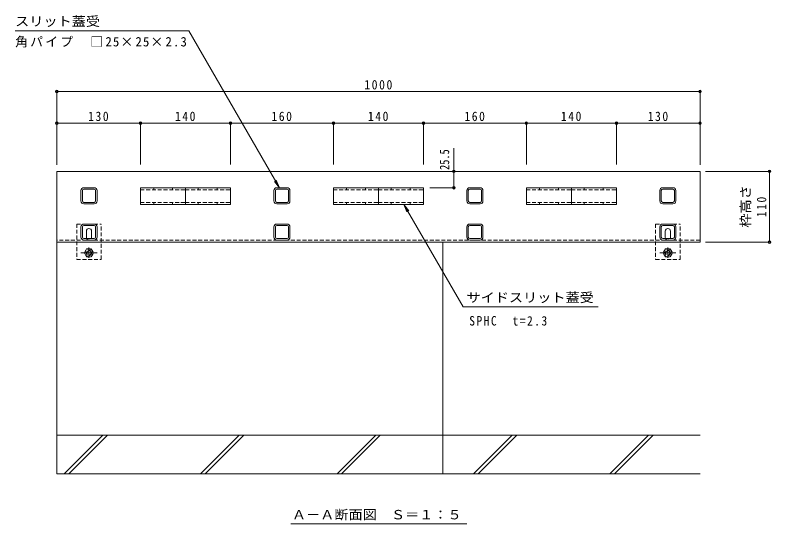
# Model space of a CAD drawing. Units: millimetres at full size, sheet at 1:5. Extents: x -1680 to 1942, y -1318 to 1367.
# Drawn here: x -1383 to -208, y -972 to -182 of the extents above; entities that cross this region are included whole.
import ezdxf
from ezdxf.enums import TextEntityAlignment as Align

# ---------------------------------------------------------------- set-up
doc = ezdxf.new("R2010")
doc.units = ezdxf.units.MM
doc.header["$LTSCALE"] = 5
doc.header["$PDMODE"] = 32
doc.header["$PDSIZE"] = 4
doc.linetypes.add('CHAIN1', pattern=[8, 5, -1, 1, -1])
doc.linetypes.add('DASHED1', pattern=[1.8, 1.2, -0.6])
for name, color, linetype, lineweight in [('4-0_OUTLINE-0', 7, 'Continuous', 9), ('4-3_A_床ライン引きB', 7, 'DASHED1', 9), ('4-4_0108_天井情報・�', 7, 'Continuous', 9), ('4-5_0055_アルミ建具_', 7, 'Continuous', 9), ('4-F_10ﾎﾞﾙﾄ__1', 6, 'Continuous', 5)]:
    doc.layers.add(name, color=color, linetype=linetype, lineweight=lineweight)
doc.styles.add('ＭＳ ゴシック', font='')
doc.styles.get('ＭＳ ゴシック').set_extended_font_data('MS Gothic')

msp = doc.modelspace()

# ---------------------------------------------------------------- linework, layer by layer
at = {"layer": '4-0_OUTLINE-0'}
for p, q in [((-1318.405, -534.783), (-1318.405, -424.783)), ((-318.405, -424.783), (-1318.405, -424.783)), ((-318.405, -534.783), (-318.405, -424.783)), ((-1280.905, -470.783), (-1280.905, -454.783)), ((-1280.815, -454.783), (-1280.905, -454.783)), ((-1278.605, -470.783), (-1278.605, -454.783)), ((-1260.405, -450.283), (-1276.405, -450.283)), ((-1260.405, -452.583), (-1276.405, -452.583)), ((-1258.205, -454.783), (-1258.205, -470.783)), ((-1255.905, -470.783), (-1255.905, -454.783)), ((-980.905, -470.783), (-980.905, -454.783)), ((-978.605, -470.783), (-978.605, -454.783)), ((-960.405, -450.283), (-976.405, -450.283)), ((-960.405, -452.583), (-976.405, -452.583)), ((-958.205, -454.783), (-958.205, -470.783)), ((-955.905, -470.783), (-955.905, -454.783)), ((-680.905, -470.783), (-680.905, -454.783)), ((-678.605, -470.783), (-678.605, -454.783)), ((-660.405, -450.283), (-676.405, -450.283)), ((-660.405, -452.583), (-676.405, -452.583)), ((-658.205, -454.783), (-658.205, -470.783)), ((-655.905, -470.783), (-655.905, -454.783)), ((-380.905, -470.783), (-380.905, -454.783)), ((-378.605, -454.783), (-378.605, -470.783)), ((-376.405, -450.283), (-360.405, -450.283)), ((-376.405, -452.583), (-360.405, -452.583)), ((-358.205, -470.783), (-358.205, -454.783)), ((-355.905, -470.783), (-355.905, -454.783)), ((-1260.405, -472.983), (-1276.405, -472.983)), ((-1276.405, -475.283), (-1260.405, -475.283)), ((-960.405, -472.983), (-976.405, -472.983)), ((-976.405, -475.283), (-960.405, -475.283)), ((-660.405, -472.983), (-676.405, -472.983)), ((-676.405, -475.283), (-660.405, -475.283)), ((-376.405, -472.983), (-360.405, -472.983)), ((-360.405, -475.283), (-376.405, -475.283)), ((-1280.905, -527.083), (-1280.905, -511.083)), ((-1278.605, -511.083), (-1278.605, -527.083)), ((-1276.405, -506.583), (-1260.405, -506.583)), ((-1276.405, -508.883), (-1260.405, -508.883)), ((-1258.205, -527.083), (-1258.205, -511.083)), ((-1255.995, -511.083), (-1255.905, -511.083)), ((-1255.905, -527.083), (-1255.905, -511.083)), ((-980.905, -527.083), (-980.905, -511.083)), ((-978.605, -527.083), (-978.605, -511.083)), ((-960.405, -506.583), (-976.405, -506.583)), ((-960.405, -508.883), (-976.405, -508.883)), ((-958.205, -511.083), (-958.205, -527.083)), ((-955.905, -527.083), (-955.905, -511.083)), ((-680.905, -527.083), (-680.905, -511.083)), ((-678.605, -527.083), (-678.605, -511.083)), ((-660.405, -506.583), (-676.405, -506.583)), ((-660.405, -508.883), (-676.405, -508.883)), ((-658.205, -511.083), (-658.205, -527.083)), ((-655.905, -527.083), (-655.905, -511.083)), ((-380.905, -527.083), (-380.905, -511.083)), ((-378.605, -511.083), (-378.605, -527.083)), ((-376.405, -506.583), (-360.405, -506.583)), ((-376.405, -508.883), (-360.405, -508.883)), ((-358.205, -527.083), (-358.205, -511.083)), ((-355.995, -511.083), (-355.905, -511.083)), ((-355.905, -527.083), (-355.905, -511.083)), ((-1272.405, -527.583), (-1272.405, -517.583)), ((-1264.405, -527.583), (-1264.405, -517.583)), ((-372.405, -527.583), (-372.405, -517.583)), ((-364.405, -527.583), (-364.405, -517.583)), ((-318.405, -534.783), (-1318.405, -534.783)), ((-1276.405, -529.283), (-1260.405, -529.283)), ((-1276.405, -531.583), (-1260.405, -531.583)), ((-960.405, -529.283), (-976.405, -529.283)), ((-976.405, -531.583), (-960.405, -531.583)), ((-660.405, -529.283), (-676.405, -529.283)), ((-676.405, -531.583), (-660.405, -531.583)), ((-376.405, -529.283), (-360.405, -529.283)), ((-376.405, -531.583), (-360.405, -531.583))]:
    msp.add_line(p, q, dxfattribs=at)
at = {"layer": '4-0_OUTLINE-0', "linetype": 'DASHED1'}
for p, q in [((-1287.405, -506.583), (-1249.405, -506.583)), ((-1287.405, -506.583), (-1287.405, -561.583)), ((-1249.405, -561.583), (-1249.405, -506.583)), ((-387.405, -506.583), (-349.405, -506.583)), ((-387.405, -506.583), (-387.405, -561.583)), ((-349.405, -561.583), (-349.405, -506.583)), ((-318.405, -531.583), (-1318.405, -531.583)), ((-1287.405, -561.583), (-1249.405, -561.583)), ((-387.405, -561.583), (-349.405, -561.583))]:
    msp.add_line(p, q, dxfattribs=at)
at = {"layer": '4-0_OUTLINE-0', "color": 2, "linetype": 'CHAIN1'}
for p, q in [((-1280.905, -551.583), (-1255.905, -551.583)), ((-1268.405, -559.083), (-1268.405, -543.083)), ((-380.905, -551.583), (-355.905, -551.583)), ((-368.405, -559.083), (-368.405, -543.083))]:
    msp.add_line(p, q, dxfattribs=at)
at = {"layer": '4-0_OUTLINE-0', "color": 2, "linetype": 'DASHED1'}
for p, q in [((-1272, -545.357), (-1275.594, -551.583)), ((-1272, -557.809), (-1275.594, -551.583)), ((-1272, -545.357), (-1264.811, -545.357)), ((-1264.811, -545.357), (-1261.216, -551.583)), ((-1264.811, -557.809), (-1261.216, -551.583)), ((-372, -545.357), (-375.594, -551.583)), ((-372, -557.809), (-375.594, -551.583)), ((-372, -545.357), (-364.811, -545.357)), ((-364.811, -545.357), (-361.216, -551.583)), ((-364.811, -557.809), (-361.216, -551.583)), ((-1272, -557.809), (-1264.811, -557.809)), ((-372, -557.809), (-364.811, -557.809))]:
    msp.add_line(p, q, dxfattribs=at)
for centre, radius in [((-1268.405, -551.583), 6.226), ((-1268.405, -551.583), 4), ((-1268.405, -551.583), 3.323), ((-368.405, -551.583), 6.226), ((-368.405, -551.583), 4), ((-368.405, -551.583), 3.323)]:
    msp.add_circle(centre, radius, dxfattribs=at)
at = {"layer": '4-0_OUTLINE-0'}
for centre, radius, start, end in [((-1276.405, -454.783), 4.5, 90, 180), ((-1276.405, -454.783), 2.2, 90, 180), ((-1260.405, -454.783), 4.5, 0, 90), ((-1260.405, -454.783), 2.2, 0, 90), ((-976.405, -454.783), 4.5, 90, 180), ((-976.405, -454.783), 2.2, 90, 180), ((-960.405, -454.783), 4.5, 0, 90), ((-960.405, -454.783), 2.2, 0, 90), ((-676.405, -454.783), 4.5, 90, 180), ((-676.405, -454.783), 2.2, 90, 180), ((-660.405, -454.783), 4.5, 0, 90), ((-660.405, -454.783), 2.2, 0, 90), ((-376.405, -454.783), 4.5, 90, 180), ((-376.405, -454.783), 2.2, 90, 180), ((-360.405, -454.783), 4.5, 0, 90), ((-360.405, -454.783), 2.2, 0, 90), ((-1276.405, -470.783), 4.5, 180, 270), ((-1276.405, -470.783), 2.2, 180, 270), ((-1260.405, -470.783), 2.2, 270, 0), ((-1260.405, -470.783), 4.5, 270, 0), ((-976.405, -470.783), 4.5, 180, 270), ((-976.405, -470.783), 2.2, 180, 270), ((-960.405, -470.783), 2.2, 270, 0), ((-960.405, -470.783), 4.5, 270, 0), ((-676.405, -470.783), 4.5, 180, 270), ((-676.405, -470.783), 2.2, 180, 270), ((-660.405, -470.783), 2.2, 270, 0), ((-660.405, -470.783), 4.5, 270, 0), ((-376.405, -470.783), 4.5, 180, 270), ((-376.405, -470.783), 2.2, 180, 270), ((-360.405, -470.783), 2.2, 270, 0), ((-360.405, -470.783), 4.5, 270, 0), ((-1276.405, -511.083), 4.5, 90, 180), ((-1276.405, -511.083), 2.2, 90, 180), ((-1268.405, -517.583), 4, 0, 180), ((-1260.405, -511.083), 4.5, 0, 90), ((-1260.405, -511.083), 2.2, 0, 90), ((-976.405, -511.083), 4.5, 90, 180), ((-976.405, -511.083), 2.2, 90, 180), ((-960.405, -511.083), 4.5, 0, 90), ((-960.405, -511.083), 2.2, 0, 90), ((-676.405, -511.083), 4.5, 90, 180), ((-676.405, -511.083), 2.2, 90, 180), ((-660.405, -511.083), 4.5, 0, 90), ((-660.405, -511.083), 2.2, 0, 90), ((-376.405, -511.083), 4.5, 90, 180), ((-376.405, -511.083), 2.2, 90, 180), ((-368.405, -517.583), 4, 0, 180), ((-360.405, -511.083), 4.5, 0, 90), ((-360.405, -511.083), 2.2, 0, 90), ((-1276.405, -527.083), 4.5, 180, 270), ((-1276.405, -527.083), 2.2, 180, 270), ((-1268.405, -527.583), 4, 180, 205.15066), ((-1268.405, -527.583), 4, 334.84934, 0), ((-1260.405, -527.083), 2.2, 270, 0), ((-1260.405, -527.083), 4.5, 270, 0), ((-976.405, -527.083), 4.5, 180, 270), ((-976.405, -527.083), 2.2, 180, 270), ((-960.405, -527.083), 2.2, 270, 0), ((-960.405, -527.083), 4.5, 270, 0), ((-676.405, -527.083), 4.5, 180, 270), ((-676.405, -527.083), 2.2, 180, 270), ((-660.405, -527.083), 2.2, 270, 0), ((-660.405, -527.083), 4.5, 270, 0), ((-376.405, -527.083), 4.5, 180, 270), ((-376.405, -527.083), 2.2, 180, 270), ((-368.405, -527.583), 4, 180, 205.15066), ((-368.405, -527.583), 4, 334.84934, 0), ((-360.405, -527.083), 2.2, 270, 0), ((-360.405, -527.083), 4.5, 270, 0)]:
    msp.add_arc(centre, radius, start, end, dxfattribs=at)
at = {"layer": '4-0_OUTLINE-0', "linetype": 'DASHED1'}
for centre in [(-1268.405, -527.583), (-368.405, -527.583)]:
    msp.add_arc(centre, 4, 205.15066, 334.84934, dxfattribs=at)
at = {"layer": '4-3_A_床ライン引きB', "linetype": 'Continuous'}
for p, q in [((-1118.405, -450.283), (-1188.405, -450.283)), ((-1188.405, -476.083), (-1188.405, -450.283)), ((-1118.405, -476.083), (-1118.405, -450.283)), ((-1048.405, -450.283), (-1118.405, -450.283)), ((-1048.405, -450.283), (-1048.405, -476.083)), ((-818.405, -450.283), (-888.405, -450.283)), ((-888.405, -476.083), (-888.405, -450.283)), ((-818.405, -476.083), (-818.405, -450.283)), ((-748.405, -450.283), (-818.405, -450.283)), ((-748.405, -450.283), (-748.405, -476.083)), ((-518.405, -450.283), (-588.405, -450.283)), ((-588.405, -450.283), (-588.405, -476.083)), ((-518.405, -476.083), (-518.405, -450.283)), ((-448.405, -450.283), (-518.405, -450.283)), ((-448.405, -450.283), (-448.405, -476.083)), ((-1118.405, -476.083), (-1188.405, -476.083)), ((-1048.405, -476.083), (-1118.405, -476.083)), ((-818.405, -476.083), (-888.405, -476.083)), ((-748.405, -476.083), (-818.405, -476.083)), ((-518.405, -476.083), (-588.405, -476.083)), ((-518.405, -476.083), (-448.405, -476.083))]:
    msp.add_line(p, q, dxfattribs=at)
at = {"layer": '4-3_A_床ライン引きB'}
for p, q in [((-1188.405, -453.283), (-1118.405, -453.283)), ((-1167.805, -453.283), (-1167.805, -450.283)), ((-1138.405, -453.283), (-1138.405, -450.283)), ((-1118.405, -453.283), (-1048.405, -453.283)), ((-1098.405, -453.283), (-1098.405, -450.283)), ((-1069.005, -453.283), (-1069.005, -450.283)), ((-888.405, -453.283), (-818.405, -453.283)), ((-867.805, -453.283), (-867.805, -450.283)), ((-838.405, -453.283), (-838.405, -450.283)), ((-818.405, -453.283), (-748.405, -453.283)), ((-798.405, -453.283), (-798.405, -450.283)), ((-769.005, -453.283), (-769.005, -450.283)), ((-588.405, -453.283), (-518.405, -453.283)), ((-567.805, -453.283), (-567.805, -450.283)), ((-538.405, -453.283), (-538.405, -450.283)), ((-518.405, -453.283), (-448.405, -453.283)), ((-498.405, -453.283), (-498.405, -450.283)), ((-469.005, -453.283), (-469.005, -450.283)), ((-1188.405, -473.083), (-1118.405, -473.083)), ((-1167.805, -476.083), (-1167.805, -473.083)), ((-1138.405, -476.083), (-1138.405, -473.083)), ((-1118.405, -473.083), (-1048.405, -473.083)), ((-1098.405, -476.083), (-1098.405, -473.083)), ((-1069.005, -476.083), (-1069.005, -473.083)), ((-888.405, -473.083), (-818.405, -473.083)), ((-867.805, -476.083), (-867.805, -473.083)), ((-838.405, -476.083), (-838.405, -473.083)), ((-818.405, -473.083), (-748.405, -473.083)), ((-798.405, -476.083), (-798.405, -473.083)), ((-769.005, -476.083), (-769.005, -473.083)), ((-588.405, -473.083), (-518.405, -473.083)), ((-567.805, -476.083), (-567.805, -473.083)), ((-538.405, -476.083), (-538.405, -473.083)), ((-518.405, -473.083), (-448.405, -473.083)), ((-498.405, -476.083), (-498.405, -473.083)), ((-469.005, -476.083), (-469.005, -473.083))]:
    msp.add_line(p, q, dxfattribs=at)
at = {"layer": '4-4_0108_天井情報・�'}
for p, q in [((-1318.405, -299.291), (-1318.405, -414.783)), ((-1318.405, -300.791), (-318.405, -300.791)), ((-318.405, -299.291), (-318.405, -414.783)), ((-1318.405, -349.871), (-1188.405, -349.871)), ((-1188.405, -348.371), (-1188.405, -413.931)), ((-1188.405, -349.871), (-1048.405, -349.871)), ((-1048.405, -348.371), (-1048.405, -413.931)), ((-1048.405, -349.871), (-888.405, -349.871)), ((-888.405, -348.371), (-888.405, -413.931)), ((-888.405, -349.871), (-748.405, -349.871)), ((-748.405, -348.371), (-748.405, -413.931)), ((-748.405, -349.871), (-588.405, -349.871)), ((-588.405, -348.371), (-588.405, -413.931)), ((-588.405, -349.871), (-448.405, -349.871)), ((-448.405, -348.371), (-448.405, -413.931)), ((-448.405, -349.871), (-318.405, -349.871)), ((-700.997, -424.783), (-700.997, -388.821)), ((-700.997, -450.283), (-700.997, -424.783)), ((-208.717, -424.783), (-310.072, -424.783)), ((-210.217, -424.783), (-210.217, -534.783)), ((-699.497, -450.283), (-738.405, -450.283)), ((-208.717, -534.783), (-310.072, -534.783))]:
    msp.add_line(p, q, dxfattribs=at)
for p in [(-1318.405, -300.791), (-318.405, -300.791), (-1318.405, -349.871), (-1188.405, -349.871), (-1048.405, -349.871), (-888.405, -349.871), (-748.405, -349.871), (-588.405, -349.871), (-448.405, -349.871), (-318.405, -349.871), (-700.997, -424.783), (-210.217, -424.783), (-700.997, -450.283), (-210.217, -534.783)]:
    msp.add_point(p, dxfattribs=at)
at = {"layer": '4-5_0055_アルミ建具_'}
for p, q in [((-1383.228, -206.46), (-1113.18, -206.46)), ((-972.409, -450.283), (-1113.18, -206.46)), ((-972.409, -450.283), (-980.018, -440.366)), ((-972.409, -450.283), (-977.192, -438.735)), ((-686.796, -635.425), (-778.84, -476.083)), ((-774.056, -487.632), (-778.84, -476.083)), ((-771.23, -486), (-778.84, -476.083)), ((-476.952, -635.425), (-686.796, -635.425)), ((-954.645, -972.296), (-680.729, -972.296))]:
    msp.add_line(p, q, dxfattribs=at)
at = {"layer": '4-F_10ﾎﾞﾙﾄ__1'}
for p, q in [((-1318.405, -534.783), (-1318.405, -894.783)), ((-718.405, -534.783), (-718.405, -894.783)), ((-1318.405, -834.783), (-318.405, -834.783)), ((-1306.917, -894.783), (-1246.917, -834.783)), ((-1299.845, -894.783), (-1239.845, -834.783)), ((-1094.784, -894.783), (-1034.784, -834.783)), ((-1087.713, -894.783), (-1027.713, -834.783)), ((-882.652, -894.783), (-822.652, -834.783)), ((-875.581, -894.783), (-815.581, -834.783)), ((-670.52, -894.783), (-610.52, -834.783)), ((-663.449, -894.783), (-603.449, -834.783)), ((-458.388, -894.783), (-398.388, -834.783)), ((-451.317, -894.783), (-391.317, -834.783)), ((-1318.405, -894.783), (-656.822, -894.783)), ((-656.822, -894.783), (-318.405, -894.783))]:
    msp.add_line(p, q, dxfattribs=at)

# ---------------------------------------------------------------- texts
at = {"layer": '4-4_0108_天井情報・�', "color": 2, "style": 'ＭＳ ゴシック'}
for s, width, p in [('25.5', 0.8, (-703.997, -422.52)), ('枠高さ', 1.1, (-235.871, -512.283))]:
    msp.add_text(s, height=14.66, rotation=90, dxfattribs=dict(at, width=width)).set_placement(p, align=Align.BOTTOM_LEFT)
at = {"layer": '4-4_0108_天井情報・�', "color": 2, "char_height": 14.66, "attachment_point": 7, "style": 'ＭＳ ゴシック'}
for s, insert in [('\\T1.28;\\W0.9;1000', (-840.28, -297.791)), ('\\T1.27;\\W0.9;130', (-1269.655, -346.871)), ('\\T1.27;\\W0.9;140', (-1134.655, -346.871)), ('\\T1.27;\\W0.9;160', (-984.655, -346.871)), ('\\T1.27;\\W0.9;140', (-834.655, -346.871)), ('\\T1.27;\\W0.9;160', (-684.655, -346.871)), ('\\T1.27;\\W0.9;140', (-534.655, -346.871)), ('\\T1.27;\\W0.9;130', (-399.655, -346.871))]:
    msp.add_mtext(s, dxfattribs=dict(at, insert=insert))
at = {"layer": '4-4_0108_天井情報・�', "color": 2, "insert": (-215.217, -496.033), "char_height": 14.66, "attachment_point": 7, "rotation": 90, "style": 'ＭＳ ゴシック'}
msp.add_mtext('\\T1.27;\\W0.9;110', dxfattribs=at)
at = {"layer": '4-5_0055_アルミ建具_', "color": 2, "style": 'ＭＳ ゴシック', "width": 1.1}
for s, p in [('スリット蓋受', (-1383.228, -203.46)), ('サイドスリット蓋受', (-681.453, -632.425)), ('Ａ－Ａ断面図\u3000Ｓ＝１：５', (-952.873, -969.714))]:
    msp.add_text(s, height=14.66, dxfattribs=at).set_placement(p, align=Align.BOTTOM_LEFT)
at = {"layer": '4-5_0055_アルミ建具_', "color": 2, "char_height": 14.66, "attachment_point": 7, "style": 'ＭＳ ゴシック'}
for s, insert in [('\\T1.17;角パイプ\u3000□25×25×2.3', (-1383.228, -232.468)), ('\\T1.25;\\W0.9;SPHC\u3000t=2.3', (-677.183, -664.489))]:
    msp.add_mtext(s, dxfattribs=dict(at, insert=insert))

doc.saveas('drawing.dxf')
